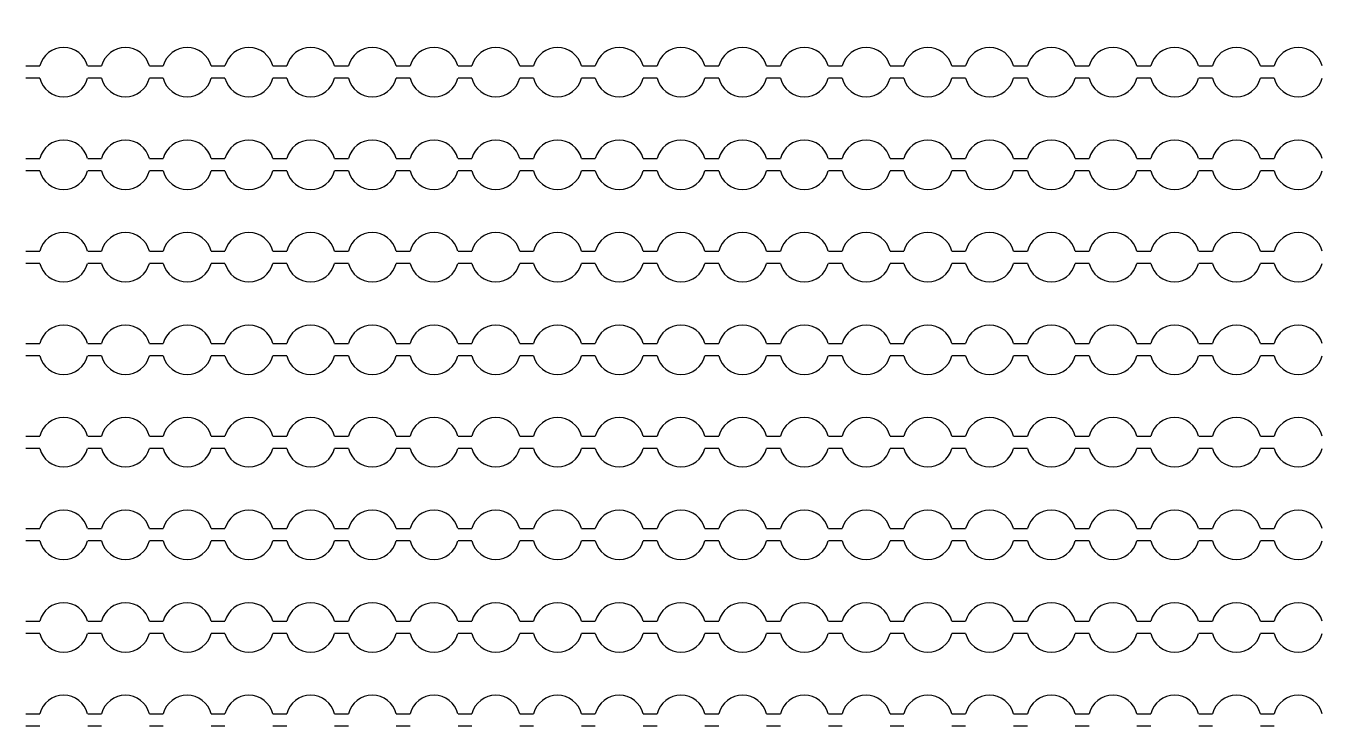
# Model space of a CAD drawing. Extents: x 4056 to 105656, y 4120 to 105720.
# Drawn here: x 32264 to 33314, y 29448 to 30015 of the extents above; entities that cross this region are included whole.
import ezdxf

# ---------------------------------------------------------------- set-up
doc = ezdxf.new("R2010")
doc.units = 13
doc.header["$MEASUREMENT"] = 0
doc.layers.add('Main Layer', color=7, linetype='Continuous', lineweight=0)

msp = doc.modelspace()

# ---------------------------------------------------------------- linework, layer by layer
for p, q in [((32263.9, 29983), (32275.1, 29983)), ((32313.9, 29983), (32325.1, 29983)), ((32363.9, 29983), (32375.1, 29983)), ((32413.9, 29983), (32425.1, 29983)), ((32463.9, 29983), (32475.1, 29983)), ((32513.9, 29983), (32525.1, 29983)), ((32563.9, 29983), (32575.1, 29983)), ((32613.9, 29983), (32625.1, 29983)), ((32663.9, 29983), (32675.1, 29983)), ((32713.9, 29983), (32725.1, 29983)), ((32763.9, 29983), (32775.1, 29983)), ((32813.9, 29983), (32825.1, 29983)), ((32863.9, 29983), (32875.1, 29983)), ((32913.9, 29983), (32925.1, 29983)), ((32963.9, 29983), (32975.1, 29983)), ((33013.9, 29983), (33025.1, 29983)), ((33063.9, 29983), (33075.1, 29983)), ((33113.9, 29983), (33125.1, 29983)), ((33163.9, 29983), (33175.1, 29983)), ((33213.9, 29983), (33225.1, 29983)), ((33263.9, 29983), (33275.1, 29983)), ((32275.1, 29973), (32263.9, 29973)), ((32325.1, 29973), (32313.9, 29973)), ((32375.1, 29973), (32363.9, 29973)), ((32425.1, 29973), (32413.9, 29973)), ((32475.1, 29973), (32463.9, 29973)), ((32525.1, 29973), (32513.9, 29973)), ((32575.1, 29973), (32563.9, 29973)), ((32625.1, 29973), (32613.9, 29973)), ((32675.1, 29973), (32663.9, 29973)), ((32725.1, 29973), (32713.9, 29973)), ((32775.1, 29973), (32763.9, 29973)), ((32825.1, 29973), (32813.9, 29973)), ((32875.1, 29973), (32863.9, 29973)), ((32925.1, 29973), (32913.9, 29973)), ((32975.1, 29973), (32963.9, 29973)), ((33025.1, 29973), (33013.9, 29973)), ((33075.1, 29973), (33063.9, 29973)), ((33125.1, 29973), (33113.9, 29973)), ((33175.1, 29973), (33163.9, 29973)), ((33225.1, 29973), (33213.9, 29973)), ((33275.1, 29973), (33263.9, 29973)), ((32263.9, 29908), (32275.1, 29908)), ((32313.9, 29908), (32325.1, 29908)), ((32363.9, 29908), (32375.1, 29908)), ((32413.9, 29908), (32425.1, 29908)), ((32463.9, 29908), (32475.1, 29908)), ((32513.9, 29908), (32525.1, 29908)), ((32563.9, 29908), (32575.1, 29908)), ((32613.9, 29908), (32625.1, 29908)), ((32663.9, 29908), (32675.1, 29908)), ((32713.9, 29908), (32725.1, 29908)), ((32763.9, 29908), (32775.1, 29908)), ((32813.9, 29908), (32825.1, 29908)), ((32863.9, 29908), (32875.1, 29908)), ((32913.9, 29908), (32925.1, 29908)), ((32963.9, 29908), (32975.1, 29908)), ((33013.9, 29908), (33025.1, 29908)), ((33063.9, 29908), (33075.1, 29908)), ((33113.9, 29908), (33125.1, 29908)), ((33163.9, 29908), (33175.1, 29908)), ((33213.9, 29908), (33225.1, 29908)), ((33263.9, 29908), (33275.1, 29908)), ((32275.1, 29898), (32263.9, 29898)), ((32325.1, 29898), (32313.9, 29898)), ((32375.1, 29898), (32363.9, 29898)), ((32425.1, 29898), (32413.9, 29898)), ((32475.1, 29898), (32463.9, 29898)), ((32525.1, 29898), (32513.9, 29898)), ((32575.1, 29898), (32563.9, 29898)), ((32625.1, 29898), (32613.9, 29898)), ((32675.1, 29898), (32663.9, 29898)), ((32725.1, 29898), (32713.9, 29898)), ((32775.1, 29898), (32763.9, 29898)), ((32825.1, 29898), (32813.9, 29898)), ((32875.1, 29898), (32863.9, 29898)), ((32925.1, 29898), (32913.9, 29898)), ((32975.1, 29898), (32963.9, 29898)), ((33025.1, 29898), (33013.9, 29898)), ((33075.1, 29898), (33063.9, 29898)), ((33125.1, 29898), (33113.9, 29898)), ((33175.1, 29898), (33163.9, 29898)), ((33225.1, 29898), (33213.9, 29898)), ((33275.1, 29898), (33263.9, 29898)), ((32263.9, 29833), (32275.1, 29833)), ((32313.9, 29833), (32325.1, 29833)), ((32363.9, 29833), (32375.1, 29833)), ((32413.9, 29833), (32425.1, 29833)), ((32463.9, 29833), (32475.1, 29833)), ((32513.9, 29833), (32525.1, 29833)), ((32563.9, 29833), (32575.1, 29833)), ((32613.9, 29833), (32625.1, 29833)), ((32663.9, 29833), (32675.1, 29833)), ((32713.9, 29833), (32725.1, 29833)), ((32763.9, 29833), (32775.1, 29833)), ((32813.9, 29833), (32825.1, 29833)), ((32863.9, 29833), (32875.1, 29833)), ((32913.9, 29833), (32925.1, 29833)), ((32963.9, 29833), (32975.1, 29833)), ((33013.9, 29833), (33025.1, 29833)), ((33063.9, 29833), (33075.1, 29833)), ((33113.9, 29833), (33125.1, 29833)), ((33163.9, 29833), (33175.1, 29833)), ((33213.9, 29833), (33225.1, 29833)), ((33263.9, 29833), (33275.1, 29833)), ((32275.1, 29823), (32263.9, 29823)), ((32325.1, 29823), (32313.9, 29823)), ((32375.1, 29823), (32363.9, 29823)), ((32425.1, 29823), (32413.9, 29823)), ((32475.1, 29823), (32463.9, 29823)), ((32525.1, 29823), (32513.9, 29823)), ((32575.1, 29823), (32563.9, 29823)), ((32625.1, 29823), (32613.9, 29823)), ((32675.1, 29823), (32663.9, 29823)), ((32725.1, 29823), (32713.9, 29823)), ((32775.1, 29823), (32763.9, 29823)), ((32825.1, 29823), (32813.9, 29823)), ((32875.1, 29823), (32863.9, 29823)), ((32925.1, 29823), (32913.9, 29823)), ((32975.1, 29823), (32963.9, 29823)), ((33025.1, 29823), (33013.9, 29823)), ((33075.1, 29823), (33063.9, 29823)), ((33125.1, 29823), (33113.9, 29823)), ((33175.1, 29823), (33163.9, 29823)), ((33225.1, 29823), (33213.9, 29823)), ((33275.1, 29823), (33263.9, 29823)), ((32263.9, 29758), (32275.1, 29758)), ((32313.9, 29758), (32325.1, 29758)), ((32363.9, 29758), (32375.1, 29758)), ((32413.9, 29758), (32425.1, 29758)), ((32463.9, 29758), (32475.1, 29758)), ((32513.9, 29758), (32525.1, 29758)), ((32563.9, 29758), (32575.1, 29758)), ((32613.9, 29758), (32625.1, 29758)), ((32663.9, 29758), (32675.1, 29758)), ((32713.9, 29758), (32725.1, 29758)), ((32763.9, 29758), (32775.1, 29758)), ((32813.9, 29758), (32825.1, 29758)), ((32863.9, 29758), (32875.1, 29758)), ((32913.9, 29758), (32925.1, 29758)), ((32963.9, 29758), (32975.1, 29758)), ((33013.9, 29758), (33025.1, 29758)), ((33063.9, 29758), (33075.1, 29758)), ((33113.9, 29758), (33125.1, 29758)), ((33163.9, 29758), (33175.1, 29758)), ((33213.9, 29758), (33225.1, 29758)), ((33263.9, 29758), (33275.1, 29758)), ((32275.1, 29748), (32263.9, 29748)), ((32325.1, 29748), (32313.9, 29748)), ((32375.1, 29748), (32363.9, 29748)), ((32425.1, 29748), (32413.9, 29748)), ((32475.1, 29748), (32463.9, 29748)), ((32525.1, 29748), (32513.9, 29748)), ((32575.1, 29748), (32563.9, 29748)), ((32625.1, 29748), (32613.9, 29748)), ((32675.1, 29748), (32663.9, 29748)), ((32725.1, 29748), (32713.9, 29748)), ((32775.1, 29748), (32763.9, 29748)), ((32825.1, 29748), (32813.9, 29748)), ((32875.1, 29748), (32863.9, 29748)), ((32925.1, 29748), (32913.9, 29748)), ((32975.1, 29748), (32963.9, 29748)), ((33025.1, 29748), (33013.9, 29748)), ((33075.1, 29748), (33063.9, 29748)), ((33125.1, 29748), (33113.9, 29748)), ((33175.1, 29748), (33163.9, 29748)), ((33225.1, 29748), (33213.9, 29748)), ((33275.1, 29748), (33263.9, 29748)), ((32263.9, 29683), (32275.1, 29683)), ((32313.9, 29683), (32325.1, 29683)), ((32363.9, 29683), (32375.1, 29683)), ((32413.9, 29683), (32425.1, 29683)), ((32463.9, 29683), (32475.1, 29683)), ((32513.9, 29683), (32525.1, 29683)), ((32563.9, 29683), (32575.1, 29683)), ((32613.9, 29683), (32625.1, 29683)), ((32663.9, 29683), (32675.1, 29683)), ((32713.9, 29683), (32725.1, 29683)), ((32763.9, 29683), (32775.1, 29683)), ((32813.9, 29683), (32825.1, 29683)), ((32863.9, 29683), (32875.1, 29683)), ((32913.9, 29683), (32925.1, 29683)), ((32963.9, 29683), (32975.1, 29683)), ((33013.9, 29683), (33025.1, 29683)), ((33063.9, 29683), (33075.1, 29683)), ((33113.9, 29683), (33125.1, 29683)), ((33163.9, 29683), (33175.1, 29683)), ((33213.9, 29683), (33225.1, 29683)), ((33263.9, 29683), (33275.1, 29683)), ((32275.1, 29673), (32263.9, 29673)), ((32325.1, 29673), (32313.9, 29673)), ((32375.1, 29673), (32363.9, 29673)), ((32425.1, 29673), (32413.9, 29673)), ((32475.1, 29673), (32463.9, 29673)), ((32525.1, 29673), (32513.9, 29673)), ((32575.1, 29673), (32563.9, 29673)), ((32625.1, 29673), (32613.9, 29673)), ((32675.1, 29673), (32663.9, 29673)), ((32725.1, 29673), (32713.9, 29673)), ((32775.1, 29673), (32763.9, 29673)), ((32825.1, 29673), (32813.9, 29673)), ((32875.1, 29673), (32863.9, 29673)), ((32925.1, 29673), (32913.9, 29673)), ((32975.1, 29673), (32963.9, 29673)), ((33025.1, 29673), (33013.9, 29673)), ((33075.1, 29673), (33063.9, 29673)), ((33125.1, 29673), (33113.9, 29673)), ((33175.1, 29673), (33163.9, 29673)), ((33225.1, 29673), (33213.9, 29673)), ((33275.1, 29673), (33263.9, 29673)), ((32263.9, 29608), (32275.1, 29608)), ((32313.9, 29608), (32325.1, 29608)), ((32363.9, 29608), (32375.1, 29608)), ((32413.9, 29608), (32425.1, 29608)), ((32463.9, 29608), (32475.1, 29608)), ((32513.9, 29608), (32525.1, 29608)), ((32563.9, 29608), (32575.1, 29608)), ((32613.9, 29608), (32625.1, 29608)), ((32663.9, 29608), (32675.1, 29608)), ((32713.9, 29608), (32725.1, 29608)), ((32763.9, 29608), (32775.1, 29608)), ((32813.9, 29608), (32825.1, 29608)), ((32863.9, 29608), (32875.1, 29608)), ((32913.9, 29608), (32925.1, 29608)), ((32963.9, 29608), (32975.1, 29608)), ((33013.9, 29608), (33025.1, 29608)), ((33063.9, 29608), (33075.1, 29608)), ((33113.9, 29608), (33125.1, 29608)), ((33163.9, 29608), (33175.1, 29608)), ((33213.9, 29608), (33225.1, 29608)), ((33263.9, 29608), (33275.1, 29608)), ((32275.1, 29598), (32263.9, 29598)), ((32325.1, 29598), (32313.9, 29598)), ((32375.1, 29598), (32363.9, 29598)), ((32425.1, 29598), (32413.9, 29598)), ((32475.1, 29598), (32463.9, 29598)), ((32525.1, 29598), (32513.9, 29598)), ((32575.1, 29598), (32563.9, 29598)), ((32625.1, 29598), (32613.9, 29598)), ((32675.1, 29598), (32663.9, 29598)), ((32725.1, 29598), (32713.9, 29598)), ((32775.1, 29598), (32763.9, 29598)), ((32825.1, 29598), (32813.9, 29598)), ((32875.1, 29598), (32863.9, 29598)), ((32925.1, 29598), (32913.9, 29598)), ((32975.1, 29598), (32963.9, 29598)), ((33025.1, 29598), (33013.9, 29598)), ((33075.1, 29598), (33063.9, 29598)), ((33125.1, 29598), (33113.9, 29598)), ((33175.1, 29598), (33163.9, 29598)), ((33225.1, 29598), (33213.9, 29598)), ((33275.1, 29598), (33263.9, 29598)), ((32263.9, 29533), (32275.1, 29533)), ((32313.9, 29533), (32325.1, 29533)), ((32363.9, 29533), (32375.1, 29533)), ((32413.9, 29533), (32425.1, 29533)), ((32463.9, 29533), (32475.1, 29533)), ((32513.9, 29533), (32525.1, 29533)), ((32563.9, 29533), (32575.1, 29533)), ((32613.9, 29533), (32625.1, 29533)), ((32663.9, 29533), (32675.1, 29533)), ((32713.9, 29533), (32725.1, 29533)), ((32763.9, 29533), (32775.1, 29533)), ((32813.9, 29533), (32825.1, 29533)), ((32863.9, 29533), (32875.1, 29533)), ((32913.9, 29533), (32925.1, 29533)), ((32963.9, 29533), (32975.1, 29533)), ((33013.9, 29533), (33025.1, 29533)), ((33063.9, 29533), (33075.1, 29533)), ((33113.9, 29533), (33125.1, 29533)), ((33163.9, 29533), (33175.1, 29533)), ((33213.9, 29533), (33225.1, 29533)), ((33263.9, 29533), (33275.1, 29533)), ((32275.1, 29523), (32263.9, 29523)), ((32325.1, 29523), (32313.9, 29523)), ((32375.1, 29523), (32363.9, 29523)), ((32425.1, 29523), (32413.9, 29523)), ((32475.1, 29523), (32463.9, 29523)), ((32525.1, 29523), (32513.9, 29523)), ((32575.1, 29523), (32563.9, 29523)), ((32625.1, 29523), (32613.9, 29523)), ((32675.1, 29523), (32663.9, 29523)), ((32725.1, 29523), (32713.9, 29523)), ((32775.1, 29523), (32763.9, 29523)), ((32825.1, 29523), (32813.9, 29523)), ((32875.1, 29523), (32863.9, 29523)), ((32925.1, 29523), (32913.9, 29523)), ((32975.1, 29523), (32963.9, 29523)), ((33025.1, 29523), (33013.9, 29523)), ((33075.1, 29523), (33063.9, 29523)), ((33125.1, 29523), (33113.9, 29523)), ((33175.1, 29523), (33163.9, 29523)), ((33225.1, 29523), (33213.9, 29523)), ((33275.1, 29523), (33263.9, 29523)), ((32263.9, 29458), (32275.1, 29458)), ((32313.9, 29458), (32325.1, 29458)), ((32363.9, 29458), (32375.1, 29458)), ((32413.9, 29458), (32425.1, 29458)), ((32463.9, 29458), (32475.1, 29458)), ((32513.9, 29458), (32525.1, 29458)), ((32563.9, 29458), (32575.1, 29458)), ((32613.9, 29458), (32625.1, 29458)), ((32663.9, 29458), (32675.1, 29458)), ((32713.9, 29458), (32725.1, 29458)), ((32763.9, 29458), (32775.1, 29458)), ((32813.9, 29458), (32825.1, 29458)), ((32863.9, 29458), (32875.1, 29458)), ((32913.9, 29458), (32925.1, 29458)), ((32963.9, 29458), (32975.1, 29458)), ((33013.9, 29458), (33025.1, 29458)), ((33063.9, 29458), (33075.1, 29458)), ((33113.9, 29458), (33125.1, 29458)), ((33163.9, 29458), (33175.1, 29458)), ((33213.9, 29458), (33225.1, 29458)), ((33263.9, 29458), (33275.1, 29458)), ((32275.1, 29448), (32263.9, 29448)), ((32325.1, 29448), (32313.9, 29448)), ((32375.1, 29448), (32363.9, 29448)), ((32425.1, 29448), (32413.9, 29448)), ((32475.1, 29448), (32463.9, 29448)), ((32525.1, 29448), (32513.9, 29448)), ((32575.1, 29448), (32563.9, 29448)), ((32625.1, 29448), (32613.9, 29448)), ((32675.1, 29448), (32663.9, 29448)), ((32725.1, 29448), (32713.9, 29448)), ((32775.1, 29448), (32763.9, 29448)), ((32825.1, 29448), (32813.9, 29448)), ((32875.1, 29448), (32863.9, 29448)), ((32925.1, 29448), (32913.9, 29448)), ((32975.1, 29448), (32963.9, 29448)), ((33025.1, 29448), (33013.9, 29448)), ((33075.1, 29448), (33063.9, 29448)), ((33125.1, 29448), (33113.9, 29448)), ((33175.1, 29448), (33163.9, 29448)), ((33225.1, 29448), (33213.9, 29448)), ((33275.1, 29448), (33263.9, 29448))]:
    msp.add_line(p, q)
for centre, start, end in [((32294.5, 29978), 14.4775, 165.5225), ((32344.5, 29978), 14.4775, 165.5225), ((32394.5, 29978), 14.4775, 165.5225), ((32444.5, 29978), 14.4775, 165.5225), ((32494.5, 29978), 14.4775, 165.5225), ((32544.5, 29978), 14.4775, 165.5225), ((32594.5, 29978), 14.4775, 165.5225), ((32644.5, 29978), 14.4775, 165.5225), ((32694.5, 29978), 14.4775, 165.5225), ((32744.5, 29978), 14.4775, 165.5225), ((32794.5, 29978), 14.4775, 165.5225), ((32844.5, 29978), 14.4775, 165.5225), ((32894.5, 29978), 14.4775, 165.5225), ((32944.5, 29978), 14.4775, 165.5225), ((32994.5, 29978), 14.4775, 165.5225), ((33044.5, 29978), 14.4775, 165.5225), ((33094.5, 29978), 14.4775, 165.5225), ((33144.5, 29978), 14.4775, 165.5225), ((33194.5, 29978), 14.4775, 165.5225), ((33244.5, 29978), 14.4775, 165.5225), ((33294.5, 29978), 14.4775, 165.5225), ((32294.5, 29978), 194.4775, 345.5225), ((32344.5, 29978), 194.4775, 345.5225), ((32394.5, 29978), 194.4775, 345.5225), ((32444.5, 29978), 194.4775, 345.5225), ((32494.5, 29978), 194.4775, 345.5225), ((32544.5, 29978), 194.4775, 345.5225), ((32594.5, 29978), 194.4775, 345.5225), ((32644.5, 29978), 194.4775, 345.5225), ((32694.5, 29978), 194.4775, 345.5225), ((32744.5, 29978), 194.4775, 345.5225), ((32794.5, 29978), 194.4775, 345.5225), ((32844.5, 29978), 194.4775, 345.5225), ((32894.5, 29978), 194.4775, 345.5225), ((32944.5, 29978), 194.4775, 345.5225), ((32994.5, 29978), 194.4775, 345.5225), ((33044.5, 29978), 194.4775, 345.5225), ((33094.5, 29978), 194.4775, 345.5225), ((33144.5, 29978), 194.4775, 345.5225), ((33194.5, 29978), 194.4775, 345.5225), ((33244.5, 29978), 194.4775, 345.5225), ((33294.5, 29978), 194.4775, 345.5225), ((32294.5, 29903), 14.4775, 165.5225), ((32344.5, 29903), 14.4775, 165.5225), ((32394.5, 29903), 14.4775, 165.5225), ((32444.5, 29903), 14.4775, 165.5225), ((32494.5, 29903), 14.4775, 165.5225), ((32544.5, 29903), 14.4775, 165.5225), ((32594.5, 29903), 14.4775, 165.5225), ((32644.5, 29903), 14.4775, 165.5225), ((32694.5, 29903), 14.4775, 165.5225), ((32744.5, 29903), 14.4775, 165.5225), ((32794.5, 29903), 14.4775, 165.5225), ((32844.5, 29903), 14.4775, 165.5225), ((32894.5, 29903), 14.4775, 165.5225), ((32944.5, 29903), 14.4775, 165.5225), ((32994.5, 29903), 14.4775, 165.5225), ((33044.5, 29903), 14.4775, 165.5225), ((33094.5, 29903), 14.4775, 165.5225), ((33144.5, 29903), 14.4775, 165.5225), ((33194.5, 29903), 14.4775, 165.5225), ((33244.5, 29903), 14.4775, 165.5225), ((33294.5, 29903), 14.4775, 165.5225), ((32294.5, 29903), 194.4775, 345.5225), ((32344.5, 29903), 194.4775, 345.5225), ((32394.5, 29903), 194.4775, 345.5225), ((32444.5, 29903), 194.4775, 345.5225), ((32494.5, 29903), 194.4775, 345.5225), ((32544.5, 29903), 194.4775, 345.5225), ((32594.5, 29903), 194.4775, 345.5225), ((32644.5, 29903), 194.4775, 345.5225), ((32694.5, 29903), 194.4775, 345.5225), ((32744.5, 29903), 194.4775, 345.5225), ((32794.5, 29903), 194.4775, 345.5225), ((32844.5, 29903), 194.4775, 345.5225), ((32894.5, 29903), 194.4775, 345.5225), ((32944.5, 29903), 194.4775, 345.5225), ((32994.5, 29903), 194.4775, 345.5225), ((33044.5, 29903), 194.4775, 345.5225), ((33094.5, 29903), 194.4775, 345.5225), ((33144.5, 29903), 194.4775, 345.5225), ((33194.5, 29903), 194.4775, 345.5225), ((33244.5, 29903), 194.4775, 345.5225), ((33294.5, 29903), 194.4775, 345.5225), ((32294.5, 29828), 14.4775, 165.5225), ((32344.5, 29828), 14.4775, 165.5225), ((32394.5, 29828), 14.4775, 165.5225), ((32444.5, 29828), 14.4775, 165.5225), ((32494.5, 29828), 14.4775, 165.5225), ((32544.5, 29828), 14.4775, 165.5225), ((32594.5, 29828), 14.4775, 165.5225), ((32644.5, 29828), 14.4775, 165.5225), ((32694.5, 29828), 14.4775, 165.5225), ((32744.5, 29828), 14.4775, 165.5225), ((32794.5, 29828), 14.4775, 165.5225), ((32844.5, 29828), 14.4775, 165.5225), ((32894.5, 29828), 14.4775, 165.5225), ((32944.5, 29828), 14.4775, 165.5225), ((32994.5, 29828), 14.4775, 165.5225), ((33044.5, 29828), 14.4775, 165.5225), ((33094.5, 29828), 14.4775, 165.5225), ((33144.5, 29828), 14.4775, 165.5225), ((33194.5, 29828), 14.4775, 165.5225), ((33244.5, 29828), 14.4775, 165.5225), ((33294.5, 29828), 14.4775, 165.5225), ((32294.5, 29828), 194.4775, 345.5225), ((32344.5, 29828), 194.4775, 345.5225), ((32394.5, 29828), 194.4775, 345.5225), ((32444.5, 29828), 194.4775, 345.5225), ((32494.5, 29828), 194.4775, 345.5225), ((32544.5, 29828), 194.4775, 345.5225), ((32594.5, 29828), 194.4775, 345.5225), ((32644.5, 29828), 194.4775, 345.5225), ((32694.5, 29828), 194.4775, 345.5225), ((32744.5, 29828), 194.4775, 345.5225), ((32794.5, 29828), 194.4775, 345.5225), ((32844.5, 29828), 194.4775, 345.5225), ((32894.5, 29828), 194.4775, 345.5225), ((32944.5, 29828), 194.4775, 345.5225), ((32994.5, 29828), 194.4775, 345.5225), ((33044.5, 29828), 194.4775, 345.5225), ((33094.5, 29828), 194.4775, 345.5225), ((33144.5, 29828), 194.4775, 345.5225), ((33194.5, 29828), 194.4775, 345.5225), ((33244.5, 29828), 194.4775, 345.5225), ((33294.5, 29828), 194.4775, 345.5225), ((32294.5, 29753), 14.4775, 165.5225), ((32344.5, 29753), 14.4775, 165.5225), ((32394.5, 29753), 14.4775, 165.5225), ((32444.5, 29753), 14.4775, 165.5225), ((32494.5, 29753), 14.4775, 165.5225), ((32544.5, 29753), 14.4775, 165.5225), ((32594.5, 29753), 14.4775, 165.5225), ((32644.5, 29753), 14.4775, 165.5225), ((32694.5, 29753), 14.4775, 165.5225), ((32744.5, 29753), 14.4775, 165.5225), ((32794.5, 29753), 14.4775, 165.5225), ((32844.5, 29753), 14.4775, 165.5225), ((32894.5, 29753), 14.4775, 165.5225), ((32944.5, 29753), 14.4775, 165.5225), ((32994.5, 29753), 14.4775, 165.5225), ((33044.5, 29753), 14.4775, 165.5225), ((33094.5, 29753), 14.4775, 165.5225), ((33144.5, 29753), 14.4775, 165.5225), ((33194.5, 29753), 14.4775, 165.5225), ((33244.5, 29753), 14.4775, 165.5225), ((33294.5, 29753), 14.4775, 165.5225), ((32294.5, 29753), 194.4775, 345.5225), ((32344.5, 29753), 194.4775, 345.5225), ((32394.5, 29753), 194.4775, 345.5225), ((32444.5, 29753), 194.4775, 345.5225), ((32494.5, 29753), 194.4775, 345.5225), ((32544.5, 29753), 194.4775, 345.5225), ((32594.5, 29753), 194.4775, 345.5225), ((32644.5, 29753), 194.4775, 345.5225), ((32694.5, 29753), 194.4775, 345.5225), ((32744.5, 29753), 194.4775, 345.5225), ((32794.5, 29753), 194.4775, 345.5225), ((32844.5, 29753), 194.4775, 345.5225), ((32894.5, 29753), 194.4775, 345.5225), ((32944.5, 29753), 194.4775, 345.5225), ((32994.5, 29753), 194.4775, 345.5225), ((33044.5, 29753), 194.4775, 345.5225), ((33094.5, 29753), 194.4775, 345.5225), ((33144.5, 29753), 194.4775, 345.5225), ((33194.5, 29753), 194.4775, 345.5225), ((33244.5, 29753), 194.4775, 345.5225), ((33294.5, 29753), 194.4775, 345.5225), ((32294.5, 29678), 14.4775, 165.5225), ((32344.5, 29678), 14.4775, 165.5225), ((32394.5, 29678), 14.4775, 165.5225), ((32444.5, 29678), 14.4775, 165.5225), ((32494.5, 29678), 14.4775, 165.5225), ((32544.5, 29678), 14.4775, 165.5225), ((32594.5, 29678), 14.4775, 165.5225), ((32644.5, 29678), 14.4775, 165.5225), ((32694.5, 29678), 14.4775, 165.5225), ((32744.5, 29678), 14.4775, 165.5225), ((32794.5, 29678), 14.4775, 165.5225), ((32844.5, 29678), 14.4775, 165.5225), ((32894.5, 29678), 14.4775, 165.5225), ((32944.5, 29678), 14.4775, 165.5225), ((32994.5, 29678), 14.4775, 165.5225), ((33044.5, 29678), 14.4775, 165.5225), ((33094.5, 29678), 14.4775, 165.5225), ((33144.5, 29678), 14.4775, 165.5225), ((33194.5, 29678), 14.4775, 165.5225), ((33244.5, 29678), 14.4775, 165.5225), ((33294.5, 29678), 14.4775, 165.5225), ((32294.5, 29678), 194.4775, 345.5225), ((32344.5, 29678), 194.4775, 345.5225), ((32394.5, 29678), 194.4775, 345.5225), ((32444.5, 29678), 194.4775, 345.5225), ((32494.5, 29678), 194.4775, 345.5225), ((32544.5, 29678), 194.4775, 345.5225), ((32594.5, 29678), 194.4775, 345.5225), ((32644.5, 29678), 194.4775, 345.5225), ((32694.5, 29678), 194.4775, 345.5225), ((32744.5, 29678), 194.4775, 345.5225), ((32794.5, 29678), 194.4775, 345.5225), ((32844.5, 29678), 194.4775, 345.5225), ((32894.5, 29678), 194.4775, 345.5225), ((32944.5, 29678), 194.4775, 345.5225), ((32994.5, 29678), 194.4775, 345.5225), ((33044.5, 29678), 194.4775, 345.5225), ((33094.5, 29678), 194.4775, 345.5225), ((33144.5, 29678), 194.4775, 345.5225), ((33194.5, 29678), 194.4775, 345.5225), ((33244.5, 29678), 194.4775, 345.5225), ((33294.5, 29678), 194.4775, 345.5225), ((32294.5, 29603), 14.4775, 165.5225), ((32344.5, 29603), 14.4775, 165.5225), ((32394.5, 29603), 14.4775, 165.5225), ((32444.5, 29603), 14.4775, 165.5225), ((32494.5, 29603), 14.4775, 165.5225), ((32544.5, 29603), 14.4775, 165.5225), ((32594.5, 29603), 14.4775, 165.5225), ((32644.5, 29603), 14.4775, 165.5225), ((32694.5, 29603), 14.4775, 165.5225), ((32744.5, 29603), 14.4775, 165.5225), ((32794.5, 29603), 14.4775, 165.5225), ((32844.5, 29603), 14.4775, 165.5225), ((32894.5, 29603), 14.4775, 165.5225), ((32944.5, 29603), 14.4775, 165.5225), ((32994.5, 29603), 14.4775, 165.5225), ((33044.5, 29603), 14.4775, 165.5225), ((33094.5, 29603), 14.4775, 165.5225), ((33144.5, 29603), 14.4775, 165.5225), ((33194.5, 29603), 14.4775, 165.5225), ((33244.5, 29603), 14.4775, 165.5225), ((33294.5, 29603), 14.4775, 165.5225), ((32294.5, 29603), 194.4775, 345.5225), ((32344.5, 29603), 194.4775, 345.5225), ((32394.5, 29603), 194.4775, 345.5225), ((32444.5, 29603), 194.4775, 345.5225), ((32494.5, 29603), 194.4775, 345.5225), ((32544.5, 29603), 194.4775, 345.5225), ((32594.5, 29603), 194.4775, 345.5225), ((32644.5, 29603), 194.4775, 345.5225), ((32694.5, 29603), 194.4775, 345.5225), ((32744.5, 29603), 194.4775, 345.5225), ((32794.5, 29603), 194.4775, 345.5225), ((32844.5, 29603), 194.4775, 345.5225), ((32894.5, 29603), 194.4775, 345.5225), ((32944.5, 29603), 194.4775, 345.5225), ((32994.5, 29603), 194.4775, 345.5225), ((33044.5, 29603), 194.4775, 345.5225), ((33094.5, 29603), 194.4775, 345.5225), ((33144.5, 29603), 194.4775, 345.5225), ((33194.5, 29603), 194.4775, 345.5225), ((33244.5, 29603), 194.4775, 345.5225), ((33294.5, 29603), 194.4775, 345.5225), ((32294.5, 29528), 14.4775, 165.5225), ((32344.5, 29528), 14.4775, 165.5225), ((32394.5, 29528), 14.4775, 165.5225), ((32444.5, 29528), 14.4775, 165.5225), ((32494.5, 29528), 14.4775, 165.5225), ((32544.5, 29528), 14.4775, 165.5225), ((32594.5, 29528), 14.4775, 165.5225), ((32644.5, 29528), 14.4775, 165.5225), ((32694.5, 29528), 14.4775, 165.5225), ((32744.5, 29528), 14.4775, 165.5225), ((32794.5, 29528), 14.4775, 165.5225), ((32844.5, 29528), 14.4775, 165.5225), ((32894.5, 29528), 14.4775, 165.5225), ((32944.5, 29528), 14.4775, 165.5225), ((32994.5, 29528), 14.4775, 165.5225), ((33044.5, 29528), 14.4775, 165.5225), ((33094.5, 29528), 14.4775, 165.5225), ((33144.5, 29528), 14.4775, 165.5225), ((33194.5, 29528), 14.4775, 165.5225), ((33244.5, 29528), 14.4775, 165.5225), ((33294.5, 29528), 14.4775, 165.5225), ((32294.5, 29528), 194.4775, 345.5225), ((32344.5, 29528), 194.4775, 345.5225), ((32394.5, 29528), 194.4775, 345.5225), ((32444.5, 29528), 194.4775, 345.5225), ((32494.5, 29528), 194.4775, 345.5225), ((32544.5, 29528), 194.4775, 345.5225), ((32594.5, 29528), 194.4775, 345.5225), ((32644.5, 29528), 194.4775, 345.5225), ((32694.5, 29528), 194.4775, 345.5225), ((32744.5, 29528), 194.4775, 345.5225), ((32794.5, 29528), 194.4775, 345.5225), ((32844.5, 29528), 194.4775, 345.5225), ((32894.5, 29528), 194.4775, 345.5225), ((32944.5, 29528), 194.4775, 345.5225), ((32994.5, 29528), 194.4775, 345.5225), ((33044.5, 29528), 194.4775, 345.5225), ((33094.5, 29528), 194.4775, 345.5225), ((33144.5, 29528), 194.4775, 345.5225), ((33194.5, 29528), 194.4775, 345.5225), ((33244.5, 29528), 194.4775, 345.5225), ((33294.5, 29528), 194.4775, 345.5225), ((32294.5, 29453), 14.4775, 165.5225), ((32344.5, 29453), 14.4775, 165.5225), ((32394.5, 29453), 14.4775, 165.5225), ((32444.5, 29453), 14.4775, 165.5225), ((32494.5, 29453), 14.4775, 165.5225), ((32544.5, 29453), 14.4775, 165.5225), ((32594.5, 29453), 14.4775, 165.5225), ((32644.5, 29453), 14.4775, 165.5225), ((32694.5, 29453), 14.4775, 165.5225), ((32744.5, 29453), 14.4775, 165.5225), ((32794.5, 29453), 14.4775, 165.5225), ((32844.5, 29453), 14.4775, 165.5225), ((32894.5, 29453), 14.4775, 165.5225), ((32944.5, 29453), 14.4775, 165.5225), ((32994.5, 29453), 14.4775, 165.5225), ((33044.5, 29453), 14.4775, 165.5225), ((33094.5, 29453), 14.4775, 165.5225), ((33144.5, 29453), 14.4775, 165.5225), ((33194.5, 29453), 14.4775, 165.5225), ((33244.5, 29453), 14.4775, 165.5225), ((33294.5, 29453), 14.4775, 165.5225)]:
    msp.add_arc(centre, 20, start, end)
at = {"layer": 'Main Layer'}
msp.add_circle((54856, 54920.5), 50800, dxfattribs=at)

doc.saveas('drawing.dxf')
